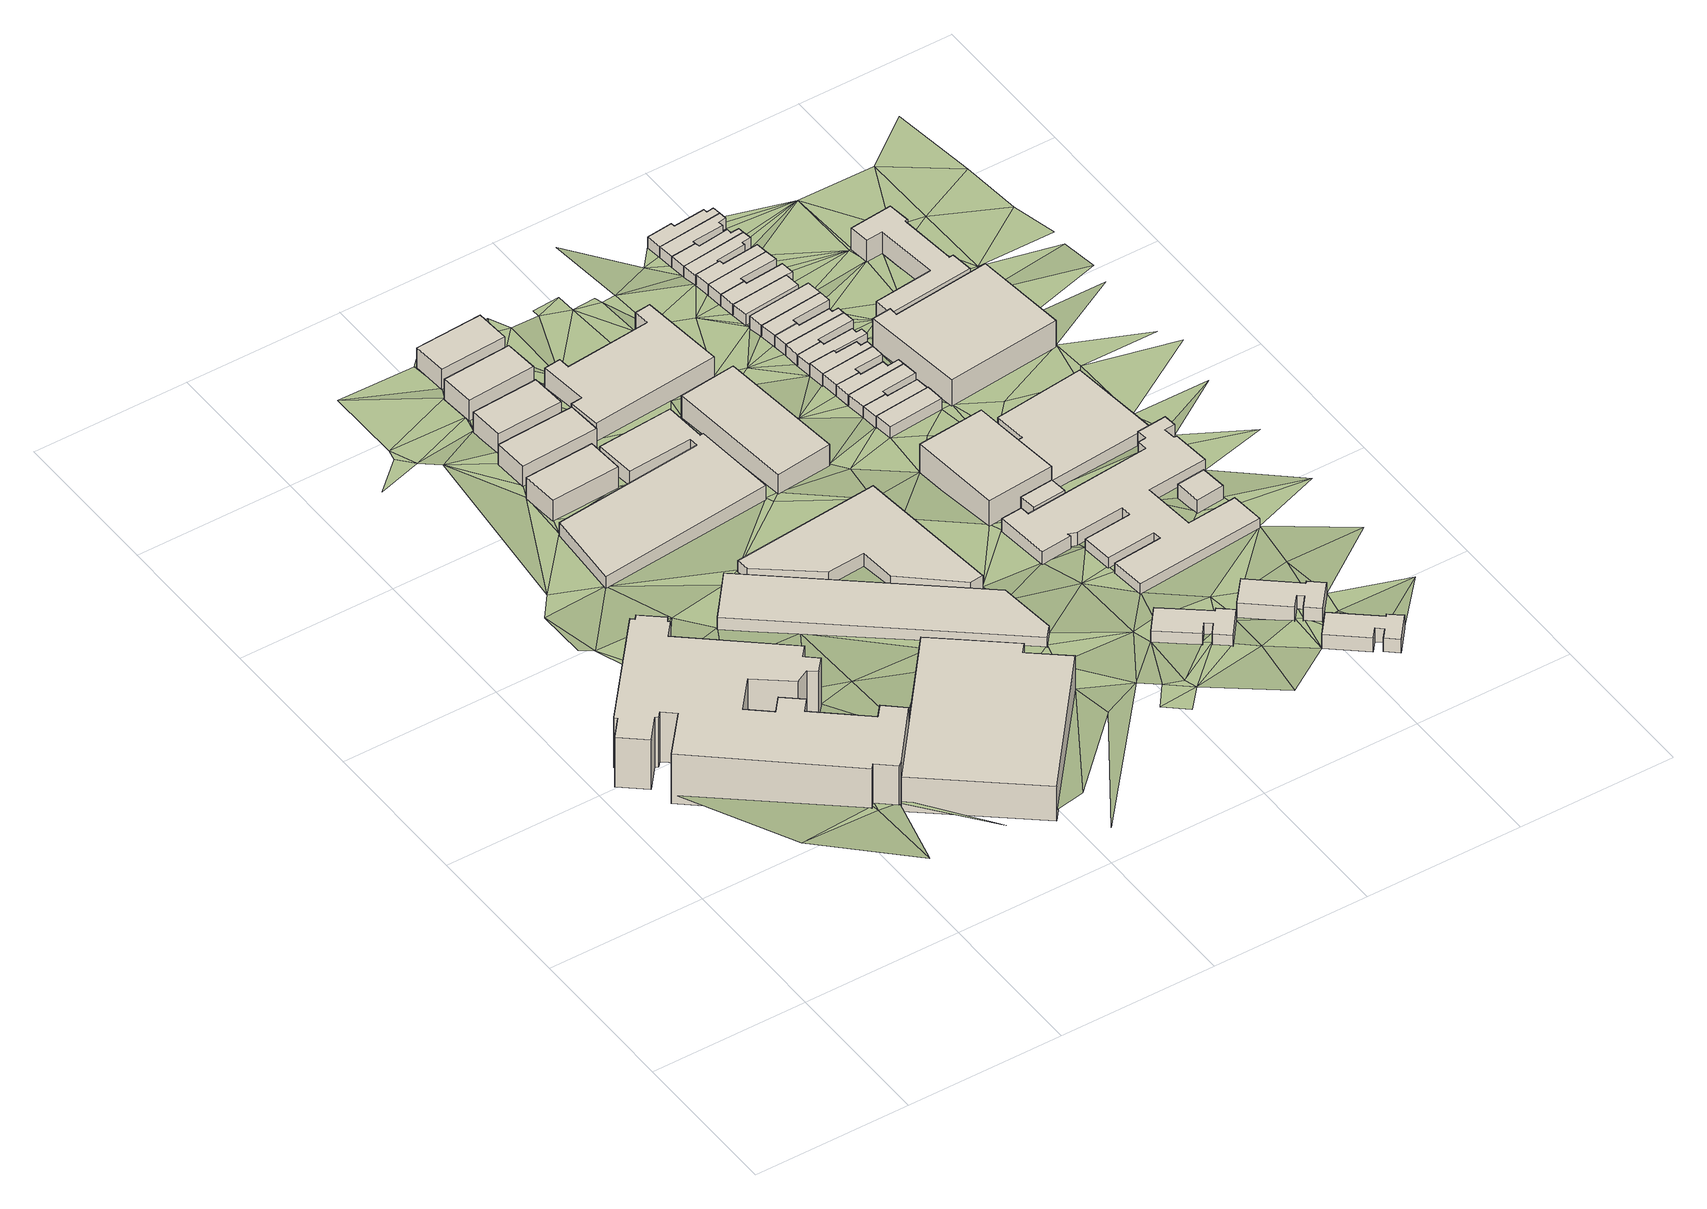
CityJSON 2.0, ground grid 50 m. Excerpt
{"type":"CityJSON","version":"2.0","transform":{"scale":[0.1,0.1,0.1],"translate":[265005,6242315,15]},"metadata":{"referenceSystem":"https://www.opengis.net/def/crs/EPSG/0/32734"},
"CityObjects":{
"building1":{"type":"Building","attributes":{"address":"Rex Trueform Office Park 263 Victoria Road Salt River 7925 Cape Town","building":"commercial","building:levels":"5","footprint":{"type":"Polygon"},"plus_code":"CJXHXFXM+X2R","ground_height":25.55,"building_height":15.3,"roof_height":40.85},"geometry":[{"type":"Solid","lod":"1","boundaries":[[[[0,1,2,3,4]],[[1,5,6,2]],[[5,7,8,6]],[[7,9,10,8]],[[9,11,12,10]],[[11,13,14,12]],[[13,15,16,14]],[[15,17,18,16]],[[17,19,20,18]],[[19,21,22,20]],[[21,23,24,22]],[[23,25,26,24]],[[25,27,28,26]],[[27,29,30,28]],[[29,31,32,30]],[[31,33,34,32]],[[33,35,36,34]],[[35,37,38,36]],[[37,39,40,38]],[[39,41,42,40]],[[41,43,44,42]],[[43,45,46,44]],[[45,47,48,46]],[[47,49,50,48]],[[49,51,52,50]],[[51,53,54,52]],[[53,55,56,54]],[[55,57,58,56]],[[57,59,60,58]],[[59,61,62,60]],[[61,63,64,62]],[[63,65,66,64]],[[65,67,68,66]],[[67,69,70,71,68]],[[69,0,4,3,71,70]],[[3,2,6,8,10,12,14,16,18,20,22,24,26,28,30,32,34,36,38,40,42,44,46,48,50,52,54,56,58,60,62,64,66,68,71]],[[69,67,65,63,61,59,57,55,53,51,49,47,45,43,41,39,37,35,33,31,29,27,25,23,21,19,17,15,13,11,9,7,5,1,0]]]]}]},
"building2":{"type":"Building","attributes":{"address":"Salt River Cape Town","building":"parking","building:levels":"3","footprint":{"type":"Polygon"},"plus_code":"CQXVXVX4+XCR","ground_height":25.75,"building_height":9.7,"roof_height":35.45},"geometry":[{"type":"Solid","lod":"1","boundaries":[[[[72,73,70,4]],[[73,74,75,70]],[[74,76,77,75]],[[76,78,79,77]],[[78,80,81,79]],[[80,82,83,81]],[[82,72,4,83]],[[4,70,75,77,79,81,83]],[[82,80,78,76,74,73,72]]]]}]},
"building3":{"type":"Building","attributes":{"building":"retail","building:levels":"2","footprint":{"type":"Polygon"},"plus_code":"CPX6X3XG+X7W","ground_height":20.54,"building_height":6.9,"roof_height":27.44},"geometry":[{"type":"Solid","lod":"1","boundaries":[[[[84,85,86,87]],[[85,88,89,86]],[[88,90,91,89]],[[90,84,87,91]],[[87,86,89,91]],[[90,88,85,84]]]]}]},
"building4":{"type":"Building","attributes":{"address":"33 Yew Street Salt River Cape Town","building":"industrial","building:levels":"2","footprint":{"type":"Polygon"},"plus_code":"CPX8XPXJ+X4W","ground_height":20.02,"building_height":6.9,"roof_height":26.92},"geometry":[{"type":"Solid","lod":"1","boundaries":[[[[92,93,94,95]],[[93,96,97,94]],[[96,98,99,97]],[[98,92,95,99]],[[95,94,97,99]],[[98,96,93,92]]]]}]},
"building5":{"type":"Building","attributes":{"address":"45 Yew Street Salt River Cape Town","building":"retail","building:levels":"1","footprint":{"type":"Polygon"},"plus_code":"CPXWX4XQ+XRW","ground_height":20.63,"building_height":4.1,"roof_height":24.73},"geometry":[{"type":"Solid","lod":"1","boundaries":[[[[100,101,102,103]],[[101,104,105,102]],[[104,106,107,105]],[[106,108,109,107]],[[108,110,111,109]],[[110,112,113,111]],[[112,114,115,113]],[[114,116,117,115]],[[116,118,119,117]],[[118,100,103,119]],[[103,102,105,107,109,111,113,115,117,119]],[[118,116,114,112,110,108,106,104,101,100]]]]}]},
"building6":{"type":"Building","attributes":{"building":"industrial","building:levels":"1","footprint":{"type":"Polygon"},"plus_code":"CRX2XFX9+X6R","ground_height":21.8,"building_height":4.1,"roof_height":25.9},"geometry":[{"type":"Solid","lod":"1","boundaries":[[[[120,121,122,123]],[[121,124,125,122]],[[124,126,127,125]],[[126,128,129,127]],[[128,120,123,129]],[[123,122,125,127,129]],[[128,126,124,121,120]]]]}]},
"building7":{"type":"Building","attributes":{"address":"25 Yew Street Salt River Cape Town","building":"industrial","building:levels":"2","footprint":{"type":"Polygon"},"plus_code":"CPX8XVXG+XJR","ground_height":19.57,"building_height":6.9,"roof_height":26.47},"geometry":[{"type":"Solid","lod":"1","boundaries":[[[[130,131,132,133]],[[131,134,135,132]],[[134,136,137,135]],[[136,130,133,137]],[[133,132,135,137]],[[136,134,131,130]]]]}]},
"building8":{"type":"Building","attributes":{"address":"21 Yew Street Salt River Cape Town","building":"industrial","building:levels":"2","footprint":{"type":"Polygon"},"plus_code":"CPXCX5X8+XGW","ground_height":19.57,"building_height":6.9,"roof_height":26.47},"geometry":[{"type":"Solid","lod":"1","boundaries":[[[[138,139,140,141]],[[139,142,143,140]],[[142,144,145,143]],[[144,138,141,145]],[[141,140,143,145]],[[144,142,139,138]]]]}]},
"building9":{"type":"Building","attributes":{"address":"9 Yew Street Salt River Cape Town","building":"industrial","building:levels":"2","footprint":{"type":"Polygon"},"plus_code":"CPXCXXX4+X7R","ground_height":19.2,"building_height":6.9,"roof_height":26.1},"geometry":[{"type":"Solid","lod":"1","boundaries":[[[[146,147,148,149]],[[147,150,151,148]],[[150,152,153,151]],[[152,146,149,153]],[[149,148,151,153]],[[152,150,147,146]]]]}]},
"building10":{"type":"Building","attributes":{"address":"Salt Orchard","building":"retail","building:levels":"1","footprint":{"type":"Polygon"},"plus_code":"CVX5X4X6+XVX","ground_height":20.79,"building_height":4.1,"roof_height":24.89},"geometry":[{"type":"Solid","lod":"1","boundaries":[[[[154,155,156,157]],[[155,158,159,156]],[[158,160,161,159]],[[160,162,163,161]],[[162,164,165,163]],[[164,166,167,165]],[[166,168,169,167]],[[168,154,157,169]],[[157,156,159,161,163,165,167,169]],[[168,166,164,162,160,158,155,154]]]]}]},
"building11":{"type":"Building","attributes":{"address":"6 Shannon Street Salt River Cape Town","building":"office","building:levels":"2","footprint":{"type":"Polygon"},"plus_code":"CRX4XGX7+XPX","ground_height":18.57,"building_height":6.9,"roof_height":25.47},"geometry":[{"type":"Solid","lod":"1","boundaries":[[[[170,171,172,173]],[[171,174,175,172]],[[174,176,177,175]],[[176,178,179,177]],[[178,180,181,179]],[[180,182,183,181]],[[182,184,185,183]],[[184,186,187,185]],[[186,188,189,187]],[[188,170,173,189]],[[173,172,175,177,179,181,183,185,187,189]],[[188,186,184,182,180,178,176,174,171,170]]]]}]},
"building12":{"type":"Building","attributes":{"address":"8 Briar Road Salt River Cape Town","building":"industrial","building:levels":"2","footprint":{"type":"Polygon"},"plus_code":"CRXVXCXJ+X5X","ground_height":19.57,"building_height":6.9,"roof_height":26.47},"geometry":[{"type":"Solid","lod":"1","boundaries":[[[[190,191,192,193]],[[191,194,195,192]],[[194,196,197,195]],[[196,190,193,197]],[[193,192,195,197]],[[196,194,191,190]]]]}]},
"building13":{"type":"Building","attributes":{"address":"Durham Avenue Salt River Cape Town","building":"yes","building:levels":"1","footprint":{"type":"Polygon"},"plus_code":"C3XJXPXR+XQX","ground_height":22.37,"building_height":4.1,"roof_height":26.47},"geometry":[{"type":"Solid","lod":"1","boundaries":[[[[198,199,200,201]],[[199,202,203,200]],[[202,204,205,203]],[[204,206,207,205]],[[206,208,209,207]],[[208,210,211,209]],[[210,212,213,211]],[[212,214,215,213]],[[214,216,217,215]],[[216,198,201,217]],[[201,200,203,205,207,209,211,213,215,217]],[[216,214,212,210,208,206,204,202,199,198]]]]}]},
"building14":{"type":"Building","attributes":{"address":"49 Shannon Street Salt River Cape Town","building":"industrial","building:levels":"3","footprint":{"type":"Polygon"},"plus_code":"C3X2X6XH+X4X","ground_height":19.24,"building_height":9.7,"roof_height":28.94},"geometry":[{"type":"Solid","lod":"1","boundaries":[[[[218,219,220,221,222,223]],[[219,224,225,221,220]],[[224,226,227,225]],[[226,228,229,227]],[[228,218,223,222,229]],[[222,221,225,227,229]],[[228,226,224,219,218]]]]}]},
"building15":{"type":"Building","attributes":{"address":"Salt River Cape Town","building":"yes","building:levels":"1","footprint":{"type":"Polygon"},"plus_code":"C3X8XVXG+XVV","ground_height":20.28,"building_height":4.1,"roof_height":24.38},"geometry":[{"type":"Solid","lod":"1","boundaries":[[[[230,231,232,233]],[[231,234,235,232]],[[234,236,237,235]],[[236,230,233,237]],[[233,232,235,237]],[[236,234,231,230]]]]}]},
"building16":{"type":"Building","attributes":{"address":"45 Shannon Street Salt River Cape Town","building":"house","building:levels":"1","footprint":{"type":"Polygon"},"plus_code":"C2XVX5XG+X2W","ground_height":18.61,"building_height":4.1,"roof_height":22.71},"geometry":[{"type":"Solid","lod":"1","boundaries":[[[[238,239,240,241,242,243]],[[239,244,245,241,240]],[[244,246,247,245]],[[246,238,243,242,247]],[[242,241,245,247]],[[246,244,239,238]]]]}]},
"building17":{"type":"Building","attributes":{"address":"43 Shannon Street Salt River Cape Town","building":"house","building:levels":"1","footprint":{"type":"Polygon"},"plus_code":"C2XRXJXG+X6R","ground_height":18.16,"building_height":4.1,"roof_height":22.26},"geometry":[{"type":"Solid","lod":"1","boundaries":[[[[248,249,250,251]],[[249,252,240,250]],[[252,253,243,240]],[[253,254,255,243]],[[254,256,257,255]],[[256,248,251,257]],[[251,250,240,243,255,257]],[[256,254,253,252,249,248]]]]}]},
"building18":{"type":"Building","attributes":{"address":"Durham Avenue Salt River Cape Town","building":"yes","building:levels":"1","footprint":{"type":"Polygon"},"plus_code":"C4XQXRX2+XGW","ground_height":23.51,"building_height":4.1,"roof_height":27.61},"geometry":[{"type":"Solid","lod":"1","boundaries":[[[[258,259,260,261]],[[259,262,263,260]],[[262,264,265,263]],[[264,266,267,265]],[[266,268,269,267]],[[268,270,271,269]],[[270,272,273,271]],[[272,274,275,273]],[[274,276,277,275]],[[276,258,261,277]],[[261,260,263,265,267,269,271,273,275,277]],[[276,274,272,270,268,266,264,262,259,258]]]]}]},
"building19":{"type":"Building","attributes":{"address":"41 Shannon Street Salt River Cape Town","building":"house","building:levels":"1","footprint":{"type":"Polygon"},"plus_code":"C2XRXHXR+X2R","ground_height":18.16,"building_height":4.1,"roof_height":22.26},"geometry":[{"type":"Solid","lod":"1","boundaries":[[[[249,248,251,250]],[[248,278,279,251]],[[278,280,281,279]],[[280,282,283,281]],[[282,284,285,283]],[[284,249,250,285]],[[250,251,279,281,283,285]],[[284,282,280,278,248,249]]]]}]},
"building20":{"type":"Building","attributes":{"address":"39 Shannon Street Salt River Cape Town","building":"house","building:levels":"1","footprint":{"type":"Polygon"},"plus_code":"C2XRX4XF+X4W","ground_height":18.16,"building_height":4.1,"roof_height":22.26},"geometry":[{"type":"Solid","lod":"1","boundaries":[[[[284,282,283,285]],[[282,286,287,283]],[[286,288,289,287]],[[288,290,291,289]],[[290,292,293,291]],[[292,294,295,293]],[[294,296,297,295]],[[296,284,285,297]],[[285,283,287,289,291,293,295,297]],[[296,294,292,290,288,286,282,284]]]]}]},
"building21":{"type":"Building","attributes":{"address":"37 Shannon Street Salt River Cape Town","building":"house","building:levels":"1","footprint":{"type":"Polygon"},"plus_code":"C2XPXCX7+XHV","ground_height":18.16,"building_height":4.1,"roof_height":22.26},"geometry":[{"type":"Solid","lod":"1","boundaries":[[[[296,294,295,297]],[[294,298,299,295]],[[298,300,301,299]],[[300,302,303,301]],[[302,304,305,303]],[[304,296,297,305]],[[297,295,299,301,303,305]],[[304,302,300,298,294,296]]]]}]},
"building22":{"type":"Building","attributes":{"address":"Salt River Cape Town","building":"yes","building:levels":"1","footprint":{"type":"Polygon"},"plus_code":"C4X8XQXX+XJV","ground_height":20.32,"building_height":4.1,"roof_height":24.42},"geometry":[{"type":"Solid","lod":"1","boundaries":[[[[306,307,308,309]],[[307,310,311,308]],[[310,312,313,311]],[[312,314,315,313]],[[314,316,317,315]],[[316,318,319,317]],[[318,320,321,319]],[[320,322,323,321]],[[322,324,325,323]],[[324,326,327,325]],[[326,328,329,327]],[[328,330,331,329]],[[330,332,333,331]],[[332,334,335,333]],[[334,336,337,335]],[[336,338,339,337]],[[338,340,341,339]],[[340,342,343,341]],[[342,344,345,343]],[[344,346,347,345]],[[346,348,349,347]],[[348,350,351,349]],[[350,352,353,351]],[[352,354,355,353]],[[354,356,357,355]],[[356,358,359,357]],[[358,360,361,359]],[[360,362,363,361]],[[362,306,309,363]],[[309,308,311,313,315,317,319,321,323,325,327,329,331,333,335,337,339,341,343,345,347,349,351,353,355,357,359,361,363]],[[362,360,358,356,354,352,350,348,346,344,342,340,338,336,334,332,330,328,326,324,322,320,318,316,314,312,310,307,306]]]]}]},
"building23":{"type":"Building","attributes":{"address":"35 Shannon Street Salt River Cape Town","building":"house","building:levels":"1","footprint":{"type":"Polygon"},"plus_code":"C2XPX2XP+X5V","ground_height":18.16,"building_height":4.1,"roof_height":22.26},"geometry":[{"type":"Solid","lod":"1","boundaries":[[[[364,365,303,305]],[[365,366,367,303]],[[366,368,369,367]],[[368,370,371,369]],[[370,372,373,371]],[[372,374,375,376,373]],[[374,377,378,379,376,375]],[[377,364,305,379,378]],[[305,303,367,369,371,373,376,379]],[[377,374,372,370,368,366,365,364]]]]}]},
"building24":{"type":"Building","attributes":{"address":"Durham Avenue Salt River Cape Town","building":"yes","building:levels":"1","footprint":{"type":"Polygon"},"plus_code":"C5X8XCXM+X9V","ground_height":24.37,"building_height":4.1,"roof_height":28.47},"geometry":[{"type":"Solid","lod":"1","boundaries":[[[[380,381,382,383]],[[381,384,385,382]],[[384,386,387,385]],[[386,388,389,387]],[[388,390,391,389]],[[390,392,393,391]],[[392,394,395,393]],[[394,396,397,395]],[[396,398,399,397]],[[398,380,383,399]],[[383,382,385,387,389,391,393,395,397,399]],[[398,396,394,392,390,388,386,384,381,380]]]]}]},
"building25":{"type":"Building","attributes":{"address":"33 Shannon Street Salt River Cape Town","building":"house","building:levels":"1","footprint":{"type":"Polygon"},"plus_code":"C2XPXMXW+X8X","ground_height":17.66,"building_height":4.1,"roof_height":21.76},"geometry":[{"type":"Solid","lod":"1","boundaries":[[[[377,374,375,378]],[[374,400,401,375]],[[400,402,403,401]],[[402,404,405,403]],[[404,406,407,405]],[[406,408,409,407]],[[408,410,411,409]],[[410,412,413,411]],[[412,377,378,413]],[[378,375,401,403,405,407,409,411,413]],[[412,410,408,406,404,402,400,374,377]]]]}]},
"building26":{"type":"Building","attributes":{"address":"31 Shannon Street Salt River Cape Town","building":"house","building:levels":"1","footprint":{"type":"Polygon"},"plus_code":"C2XPX9XW+XXX","ground_height":17.66,"building_height":4.1,"roof_height":21.76},"geometry":[{"type":"Solid","lod":"1","boundaries":[[[[410,414,415,411]],[[414,416,417,415]],[[416,418,419,417]],[[418,420,421,419]],[[420,412,413,421]],[[412,410,411,413]],[[411,415,417,419,421,413]],[[412,420,418,416,414,410]]]]}]},
"building27":{"type":"Building","attributes":{"address":"29 Shannon Street Salt River Cape Town","building":"house","building:levels":"1","footprint":{"type":"Polygon"},"plus_code":"C2XMXXXQ+XHX","ground_height":17.66,"building_height":4.1,"roof_height":21.76},"geometry":[{"type":"Solid","lod":"1","boundaries":[[[[420,418,419,421]],[[418,422,423,419]],[[422,424,425,423]],[[424,426,427,425]],[[426,428,429,427]],[[428,430,431,429]],[[430,432,433,431]],[[432,420,421,433]],[[421,419,423,425,427,429,431,433]],[[432,430,428,426,424,422,418,420]]]]}]},
"building28":{"type":"Building","attributes":{"address":"27 Shannon Street Salt River Cape Town","building":"house","building:levels":"1","footprint":{"type":"Polygon"},"plus_code":"C2XMXCXG+X5X","ground_height":17.66,"building_height":4.1,"roof_height":21.76},"geometry":[{"type":"Solid","lod":"1","boundaries":[[[[432,430,431,433]],[[430,434,435,431]],[[434,436,437,435]],[[436,438,439,437]],[[438,440,441,439]],[[440,432,433,441]],[[433,431,435,437,439,441]],[[440,438,436,434,430,432]]]]}]},
"building29":{"type":"Building","attributes":{"address":"25 Shannon Street Salt River Cape Town","building":"house","building:levels":"1","footprint":{"type":"Polygon"},"plus_code":"C2XJXXXQ+XJW","ground_height":17.66,"building_height":4.1,"roof_height":21.76},"geometry":[{"type":"Solid","lod":"1","boundaries":[[[[442,443,439,441]],[[443,444,445,439]],[[444,446,447,445]],[[446,442,441,447]],[[441,439,445,447]],[[446,444,443,442]]]]}]},
"building30":{"type":"Building","attributes":{"address":"23 Shannon Street Salt River Cape Town","building":"house","building:levels":"1","footprint":{"type":"Polygon"},"plus_code":"C2XHX4XX+XJV","ground_height":17.1,"building_height":4.1,"roof_height":21.2},"geometry":[{"type":"Solid","lod":"1","boundaries":[[[[448,449,450,451]],[[449,452,453,450]],[[452,454,455,453]],[[454,448,451,455]],[[451,450,453,455]],[[454,452,449,448]]]]}]},
"building31":{"type":"Building","attributes":{"address":"21 Shannon Street Salt River Cape Town","building":"house","building:levels":"1","footprint":{"type":"Polygon"},"plus_code":"C2XHXMXF+XVW","ground_height":17.1,"building_height":4.1,"roof_height":21.2},"geometry":[{"type":"Solid","lod":"1","boundaries":[[[[449,448,451,450]],[[448,456,457,451]],[[456,458,459,457]],[[458,460,461,459]],[[460,462,463,461]],[[462,464,465,463]],[[464,449,450,465]],[[450,451,457,459,461,463,465]],[[464,462,460,458,456,448,449]]]]}]},
"building32":{"type":"Building","attributes":{"address":"19 Shannon Street Salt River Cape Town","building":"house","building:levels":"1","footprint":{"type":"Polygon"},"plus_code":"C2XGXXXH+XPW","ground_height":17.1,"building_height":4.1,"roof_height":21.2},"geometry":[{"type":"Solid","lod":"1","boundaries":[[[[464,462,463,465]],[[462,466,467,463]],[[466,468,469,467]],[[468,470,471,469]],[[470,472,473,471]],[[472,464,465,473]],[[465,463,467,469,471,473]],[[472,470,468,466,462,464]]]]}]},
"building33":{"type":"Building","attributes":{"address":"17 Shannon Street Salt River Cape Town","building":"house","building:levels":"1","footprint":{"type":"Polygon"},"plus_code":"C2XGXFXJ+XMV","ground_height":17.1,"building_height":4.1,"roof_height":21.2},"geometry":[{"type":"Solid","lod":"1","boundaries":[[[[472,470,471,473]],[[470,474,475,471]],[[474,476,477,475]],[[476,478,479,480,477]],[[478,481,482,483,480,479]],[[481,472,473,483,482]],[[473,471,475,477,480,483]],[[481,478,476,474,470,472]]]]}]},
"building34":{"type":"Building","attributes":{"address":"15 Shannon Street Salt River Cape Town","building":"house","building:levels":"1","footprint":{"type":"Polygon"},"plus_code":"C2XCXQX6+X3R","ground_height":16.55,"building_height":4.1,"roof_height":20.65},"geometry":[{"type":"Solid","lod":"1","boundaries":[[[[484,485,479,482]],[[485,486,487,479]],[[486,488,489,487]],[[488,490,491,489]],[[490,492,493,491]],[[492,494,495,493]],[[494,496,497,495]],[[496,484,482,497]],[[482,479,487,489,491,493,495,497]],[[496,494,492,490,488,486,485,484]]]]}]},
"building35":{"type":"Building","attributes":{"address":"13 Shannon Street Salt River Cape Town","building":"house","building:levels":"1","footprint":{"type":"Polygon"},"plus_code":"C2XFXQX8+X7R","ground_height":16.55,"building_height":4.1,"roof_height":20.65},"geometry":[{"type":"Solid","lod":"1","boundaries":[[[[496,494,495,497]],[[494,498,499,495]],[[498,500,501,499]],[[500,502,503,501]],[[502,504,505,503]],[[504,506,507,505]],[[506,508,509,507]],[[508,496,497,509]],[[497,495,499,501,503,505,507,509]],[[508,506,504,502,500,498,494,496]]]]}]},
"building36":{"type":"Building","attributes":{"address":"11 Shannon Street Salt River Cape Town","building":"house","building:levels":"1","footprint":{"type":"Polygon"},"plus_code":"C2X9XWXR+XPV","ground_height":16.55,"building_height":4.1,"roof_height":20.65},"geometry":[{"type":"Solid","lod":"1","boundaries":[[[[508,506,507,509]],[[506,510,511,507]],[[510,512,513,511]],[[512,514,515,513]],[[514,516,517,515]],[[516,518,519,517]],[[518,520,521,519]],[[520,508,509,521]],[[509,507,511,513,515,517,519,521]],[[520,518,516,514,512,510,506,508]]]]}]},
"building37":{"type":"Building","attributes":{"address":"9 Shannon Street Salt River Cape Town","building":"house","building:levels":"1","footprint":{"type":"Polygon"},"plus_code":"C2XCXPX6+X2W","ground_height":16.55,"building_height":4.1,"roof_height":20.65},"geometry":[{"type":"Solid","lod":"1","boundaries":[[[[520,518,519,521]],[[518,522,523,519]],[[522,524,525,523]],[[524,526,527,525]],[[526,528,529,527]],[[528,530,531,529]],[[530,532,533,531]],[[532,520,521,533]],[[521,519,523,525,527,529,531,533]],[[532,530,528,526,524,522,518,520]]]]}]},
"building38":{"type":"Building","attributes":{"address":"26 Briar Road Salt River Cape Town","building":"industrial","building:levels":"1","footprint":{"type":"Polygon"},"plus_code":"C4XCXCX8+X2X","ground_height":19.27,"building_height":4.1,"roof_height":23.37},"geometry":[{"type":"Solid","lod":"1","boundaries":[[[[534,535,223,220]],[[535,536,537,223]],[[536,538,539,537]],[[538,540,541,539]],[[540,542,543,541]],[[542,534,220,543]],[[220,223,537,539,541,543]],[[542,540,538,536,535,534]]]]}]},
"building39":{"type":"Building","attributes":{"address":"Salt River Cape Town","building":"yes","building:levels":"1","footprint":{"type":"Polygon"},"plus_code":"C5X5XCXM+X5X","ground_height":21.63,"building_height":4.1,"roof_height":25.73},"geometry":[{"type":"Solid","lod":"1","boundaries":[[[[544,545,546,547]],[[545,548,549,546]],[[548,550,551,549]],[[550,544,547,551]],[[547,546,549,551]],[[550,548,545,544]]]]}]},
"building40":{"type":"Building","attributes":{"address":"20 Durham Avenue Salt River Cape Town","building":"industrial","building:levels":"3","footprint":{"type":"Polygon"},"plus_code":"C4X8XHX3+XPV","ground_height":17.91,"building_height":9.7,"roof_height":27.61},"geometry":[{"type":"Solid","lod":"1","boundaries":[[[[552,553,554,555]],[[553,556,557,554]],[[556,558,559,557]],[[558,560,561,559]],[[560,562,563,561]],[[562,552,555,563]],[[555,554,557,559,561,563]],[[562,560,558,556,553,552]]]]}]},
"building41":{"type":"Building","attributes":{"address":"16 Durham Avenue Salt River Cape Town","building":"school","building:levels":"2","footprint":{"type":"Polygon"},"plus_code":"C4XPX7X2+XGR","ground_height":17.54,"building_height":6.9,"roof_height":24.44},"geometry":[{"type":"Solid","lod":"1","boundaries":[[[[564,565,566,567]],[[565,568,569,566]],[[568,570,571,569]],[[570,572,573,571]],[[572,574,575,573]],[[574,576,577,575]],[[576,578,579,577]],[[578,580,581,579]],[[580,582,583,581]],[[582,584,585,583]],[[584,586,587,585]],[[586,564,567,587]],[[567,566,569,571,573,575,577,579,581,583,585,587]],[[586,584,582,580,578,576,574,572,570,568,565,564]]]]}]},
"terrain1":{"type":"TINRelief","geometry":[{"type":"CompositeSurface","lod":"1","boundaries":[[[588,589,590]],[[590,591,592]],[[588,590,592]],[[591,593,592]],[[592,594,588]],[[595,596,597]],[[593,594,592]],[[595,597,598]],[[599,600,601]],[[43,39,599]],[[43,41,39]],[[602,598,597]],[[603,593,604]],[[605,602,597]],[[605,606,607]],[[608,609,610]],[[599,611,600]],[[612,613,609]],[[599,39,614]],[[609,613,610]],[[602,605,615]],[[610,614,39]],[[616,600,611]],[[605,607,617]],[[617,615,605]],[[612,618,613]],[[602,615,619]],[[599,614,611]],[[613,620,610]],[[617,621,615]],[[620,614,610]],[[622,623,618]],[[617,624,621]],[[615,621,623]],[[616,611,625]],[[626,627,628]],[[629,618,623]],[[618,630,613]],[[625,631,616]],[[631,632,616]],[[621,629,623]],[[633,626,628]],[[620,613,630]],[[611,614,120]],[[120,614,620]],[[618,629,630]],[[624,82,621]],[[625,634,631]],[[634,625,635]],[[629,621,82]],[[636,633,628]],[[631,637,632]],[[628,632,638]],[[120,639,611]],[[637,640,632]],[[633,641,642]],[[643,632,640]],[[643,638,632]],[[635,644,634]],[[645,630,629]],[[636,628,638]],[[646,647,648]],[[649,635,625]],[[633,636,641]],[[631,85,637]],[[82,645,629]],[[650,120,651]],[[120,650,639]],[[652,620,630]],[[642,641,653]],[[611,639,654]],[[642,653,655]],[[636,638,656]],[[649,644,635]],[[98,643,640]],[[651,657,650]],[[641,636,656]],[[85,96,637]],[[658,645,82]],[[656,638,134]],[[659,646,648]],[[649,625,660]],[[652,630,645]],[[120,661,651]],[[662,655,653]],[[663,664,659]],[[644,665,85]],[[666,644,649]],[[665,644,666]],[[651,667,657]],[[643,98,668]],[[669,655,662]],[[665,96,85]],[[144,653,641]],[[658,670,646]],[[134,142,656]],[[645,658,652]],[[671,98,96]],[[649,672,666]],[[661,667,651]],[[668,98,673]],[[671,673,98]],[[150,669,662]],[[639,674,654]],[[675,657,667]],[[658,646,676]],[[677,668,673]],[[677,134,668]],[[147,653,144]],[[665,110,96]],[[658,676,652]],[[659,664,646]],[[671,96,110]],[[677,678,134]],[[142,134,678]],[[672,649,660]],[[646,664,676]],[[168,674,639]],[[678,679,142]],[[144,142,679]],[[150,680,669]],[[681,679,678]],[[681,144,679]],[[144,681,147]],[[682,654,674]],[[661,683,667]],[[147,684,150]],[[110,685,671]],[[682,686,654]],[[687,654,686]],[[147,681,688]],[[688,684,147]],[[676,689,652]],[[150,684,680]],[[690,691,692]],[[693,687,110]],[[676,664,689]],[[690,692,694]],[[695,683,661]],[[168,682,674]],[[682,696,686]],[[689,697,652]],[[680,684,688]],[[687,696,110]],[[686,696,687]],[[698,681,699]],[[700,664,694]],[[692,701,694]],[[702,688,681]],[[110,696,685]],[[703,671,685]],[[697,704,661]],[[701,700,694]],[[664,700,689]],[[661,705,695]],[[706,168,695]],[[168,707,682]],[[702,681,708]],[[682,707,709]],[[704,697,689]],[[698,708,681]],[[692,710,701]],[[699,711,698]],[[706,695,712]],[[685,696,191]],[[713,700,701]],[[661,704,705]],[[714,689,700]],[[715,695,705]],[[716,717,702]],[[713,701,710]],[[712,695,715]],[[706,226,168]],[[692,718,710]],[[702,708,716]],[[703,685,191]],[[719,720,692]],[[168,226,707]],[[698,721,708]],[[722,704,689]],[[714,722,689]],[[720,718,692]],[[721,698,711]],[[226,706,712]],[[709,723,191]],[[709,707,239]],[[713,710,724]],[[204,713,724]],[[721,725,708]],[[705,704,726]],[[727,708,725]],[[728,704,722]],[[709,249,723]],[[712,715,729]],[[703,191,730]],[[704,728,731]],[[725,721,180]],[[244,707,226]],[[216,214,714]],[[726,704,731]],[[726,732,705]],[[733,722,714]],[[239,249,709]],[[239,707,244]],[[712,729,231]],[[214,733,714]],[[734,725,180]],[[191,723,377]],[[720,212,718]],[[720,719,381]],[[703,735,180]],[[732,736,737]],[[738,234,729]],[[736,732,726]],[[191,377,730]],[[234,231,729]],[[284,723,249]],[[212,259,214]],[[723,284,296]],[[730,739,703]],[[231,740,712]],[[733,214,259]],[[304,723,296]],[[731,728,741]],[[742,244,226]],[[304,377,723]],[[234,738,236]],[[720,743,212]],[[735,703,739]],[[734,180,744]],[[726,745,736]],[[743,720,381]],[[212,743,259]],[[746,730,377]],[[259,258,733]],[[734,747,748]],[[749,730,746]],[[744,180,735]],[[749,750,730]],[[728,751,741]],[[730,750,752]],[[226,224,742]],[[739,730,752]],[[230,740,231]],[[745,726,753]],[[742,246,244]],[[743,381,754]],[[747,734,755]],[[756,735,739]],[[381,380,754]],[[757,735,756]],[[722,733,758]],[[734,744,755]],[[740,230,236]],[[757,759,735]],[[735,759,760]],[[761,743,754]],[[760,744,735]],[[762,754,380]],[[761,754,763]],[[256,254,248]],[[248,254,278]],[[236,738,764]],[[742,224,246]],[[292,290,294]],[[298,294,290]],[[258,758,733]],[[755,765,747]],[[766,762,380]],[[765,767,747]],[[258,768,769]],[[747,767,770]],[[374,372,370]],[[540,224,771]],[[280,278,254]],[[454,756,739]],[[772,766,380]],[[290,300,298]],[[773,540,771]],[[224,774,246]],[[769,775,258]],[[408,406,410]],[[236,776,740]],[[762,766,777]],[[414,410,406]],[[238,246,774]],[[224,540,774]],[[280,254,238]],[[430,428,426]],[[290,288,286]],[[434,430,426]],[[238,774,280]],[[400,374,370]],[[778,766,772]],[[286,300,290]],[[779,780,370]],[[280,774,282]],[[414,406,416]],[[769,777,775]],[[758,258,775]],[[282,774,781]],[[400,370,780]],[[781,302,300]],[[286,781,300]],[[782,783,784]],[[282,781,286]],[[302,781,780]],[[739,444,454]],[[774,540,785]],[[436,434,426]],[[780,781,400]],[[406,404,402]],[[458,462,460]],[[466,462,468]],[[400,781,402]],[[402,416,406]],[[782,784,544]],[[478,476,488]],[[478,488,486]],[[236,764,776]],[[424,422,426]],[[786,784,783]],[[787,766,778]],[[787,777,766]],[[402,781,788]],[[426,422,436]],[[504,502,506]],[[740,776,326]],[[510,506,512]],[[468,462,458]],[[416,402,789]],[[790,787,778]],[[789,418,416]],[[488,476,474]],[[422,418,789]],[[402,788,791]],[[456,448,454]],[[789,436,422]],[[444,456,454]],[[792,740,326]],[[782,544,793]],[[789,402,791]],[[502,512,506]],[[788,794,791]],[[795,775,777]],[[796,784,786]],[[540,797,785]],[[492,490,488]],[[488,474,492]],[[498,502,500]],[[798,514,512]],[[512,502,498]],[[799,774,785]],[[793,544,550]],[[798,512,516]],[[514,798,516]],[[436,789,800]],[[775,795,758]],[[512,498,516]],[[438,436,801]],[[444,438,801]],[[776,802,326]],[[456,444,803]],[[550,796,793]],[[803,458,456]],[[458,803,468]],[[470,468,803]],[[803,474,470]],[[758,804,786]],[[791,794,805]],[[800,801,436]],[[796,786,804]],[[474,806,492]],[[792,326,324]],[[494,492,806]],[[807,808,809]],[[806,498,494]],[[789,810,800]],[[498,806,516]],[[444,801,803]],[[793,796,804]],[[518,516,806]],[[807,809,811]],[[518,806,522]],[[799,785,797]],[[792,324,812]],[[812,797,792]],[[474,803,806]],[[809,793,813]],[[814,797,812]],[[800,815,801]],[[553,805,794]],[[810,815,800]],[[811,809,813]],[[801,816,803]],[[797,814,799]],[[806,803,816]],[[812,324,817]],[[811,817,324]],[[806,816,586]],[[553,799,818]],[[812,819,814]],[[820,821,584]],[[799,814,822]],[[820,584,582]],[[821,805,823]],[[823,805,553]],[[823,584,821]],[[799,824,818]],[[584,825,586]],[[586,826,806]],[[584,823,825]],[[818,827,553]],[[828,823,553]],[[826,586,825]],[[829,825,823]],[[553,827,828]],[[830,829,823]],[[831,826,825]],[[829,831,825]],[[826,831,832]]]}]}
},
"vertices":[
[738,592,76],[678,644,76],[678,644,258],[738,592,258],[738,592,205],[648,609,76],[648,609,258],[495,738,76],[495,738,258],[527,775,76],[527,775,258],[467,825,76],[467,825,258],[429,780,76],[429,780,258],[361,838,76],[361,838,258],[440,931,76],[440,931,258],[548,846,76],[548,846,258],[590,869,76],[590,869,258],[616,848,76],[616,848,258],[652,890,76],[652,890,258],[614,923,76],[614,923,258],[642,955,76],[642,955,258],[357,1194,76],[357,1194,258],[396,1239,76],[396,1239,258],[389,1245,76],[389,1245,258],[399,1258,76],[399,1258,258],[332,1314,76],[332,1314,258],[321,1301,76],[321,1301,258],[310,1311,76],[310,1311,258],[51,1005,76],[51,1005,258],[59,997,76],[59,997,258],[9,938,76],[9,938,258],[86,874,76],[86,874,258],[145,944,76],[145,944,258],[153,937,76],[153,937,258],[167,954,76],[167,954,258],[206,922,76],[206,922,258],[99,797,76],[99,797,258],[517,443,76],[517,443,258],[530,459,76],[530,459,258],[585,412,76],[585,412,258],[597,420,76],[597,420,205],[597,420,258],
[738,592,79],[597,420,79],[925,153,79],[925,153,205],[1260,561,79],[1260,561,205],[1150,651,79],[1150,651,205],[1174,679,79],[1174,679,205],[955,857,79],[955,857,205],
[706,1955,46],[699,2072,46],[699,2072,124],[706,1955,124],[476,2059,46],[476,2059,124],[483,1942,46],[483,1942,124],
[489,2215,46],[495,2104,46],[495,2104,119],[489,2215,119],[746,2119,46],[746,2119,119],[739,2229,46],[739,2229,119],
[465,1883,41],[447,1632,41],[447,1632,97],[465,1883,97],[1013,1694,41],[1013,1694,97],[989,1962,41],[989,1962,97],[978,1961,41],[978,1961,97],[969,2094,41],[969,2094,97],[726,2075,41],[726,2075,97],[738,1946,41],[738,1946,97],[945,1961,41],[945,1961,97],[948,1932,41],[948,1932,97],
[714,1456,64],[600,1317,64],[600,1317,109],[714,1456,109],[1296,750,64],[1296,750,109],[1327,787,64],[1327,787,109],[1309,972,64],[1309,972,109],
[515,2253,41],[729,2266,41],[729,2266,115],[515,2253,115],[722,2378,41],[722,2378,115],[508,2365,41],[508,2365,115],
[517,2518,41],[525,2409,41],[525,2409,115],[517,2518,115],[746,2424,41],[746,2424,115],[738,2533,41],[738,2533,115],
[535,2557,38],[751,2571,38],[751,2571,111],[535,2557,111],[744,2681,38],[744,2681,111],[528,2668,38],[528,2668,111],
[780,1484,50],[784,1444,50],[784,1444,99],[780,1484,99],[959,1308,50],[959,1308,99],[1079,1318,50],[1079,1318,99],[1087,1202,50],[1087,1202,99],[1255,1059,50],[1255,1059,99],[1297,1063,50],[1297,1063,99],[1252,1529,50],[1252,1529,99],
[774,2412,27],[790,2257,27],[790,2257,105],[774,2412,105],[754,2253,27],[754,2253,105],[765,2150,27],[765,2150,105],[1180,2192,27],[1180,2192,105],[1152,2465,27],[1152,2465,105],[1102,2459,27],[1102,2459,105],[1107,2409,27],[1107,2409,105],[830,2381,27],[830,2381,105],[827,2418,27],[827,2418,105],
[1237,1718,33],[1196,2125,33],[1196,2125,115],[1237,1718,115],[1013,2104,33],[1013,2104,115],[1053,1694,33],[1053,1694,115],
[1599,684,74],[1540,610,74],[1540,610,115],[1599,684,115],[1651,523,74],[1651,523,115],[1677,557,74],[1677,557,115],[1698,541,74],[1698,541,115],[1671,507,74],[1671,507,115],[1716,471,74],[1716,471,115],[1781,553,74],[1781,553,115],[1737,588,74],[1737,588,115],[1731,581,74],[1731,581,115],
[1672,1287,36],[1652,1472,36],[1652,1472,84],[1652,1472,139],[1672,1287,139],[1672,1287,84],[1641,1581,36],[1641,1581,139],[1425,1560,36],[1425,1560,139],[1454,1266,36],[1454,1266,139],
[1670,1282,53],[1562,1272,53],[1562,1272,94],[1670,1282,94],[1567,1217,53],[1567,1217,94],[1675,1227,53],[1675,1227,94],
[1610,1794,36],[1428,1776,36],[1428,1776,73],[1428,1776,77],[1610,1794,77],[1610,1794,73],[1435,1718,36],[1435,1718,77],[1615,1736,36],[1615,1736,77],
[1502,1838,32],[1423,1831,32],[1423,1831,73],[1502,1838,73],[1428,1776,32],[1610,1794,32],[1605,1840,32],[1605,1840,73],[1502,1830,32],[1502,1830,73],
[1853,639,74],[1789,563,74],[1789,563,126],[1853,639,126],[1911,461,74],[1911,461,126],[1941,497,74],[1941,497,126],[1958,483,74],[1958,483,126],[1930,449,74],[1930,449,126],[1971,415,74],[1971,415,126],[2038,495,74],[2038,495,126],[1995,531,74],[1995,531,126],[1990,525,74],[1990,525,126],
[1501,1852,32],[1501,1852,73],[1616,1863,32],[1616,1863,73],[1610,1912,32],[1610,1912,73],[1416,1892,32],[1416,1892,73],
[1608,1934,32],[1608,1934,73],[1570,1930,32],[1570,1930,73],[1568,1950,32],[1568,1950,73],[1490,1942,32],[1490,1942,73],[1491,1950,32],[1491,1950,73],[1411,1944,32],[1411,1944,73],
[1489,1967,32],[1489,1967,73],[1583,1975,32],[1583,1975,73],[1580,2017,32],[1580,2017,73],[1405,2001,32],[1405,2001,73],
[2051,839,46],[2041,946,46],[2041,946,94],[2051,839,94],[1881,932,46],[1881,932,94],[1866,1101,46],[1866,1101,94],[2060,1118,46],[2060,1118,94],[2049,1238,46],[2049,1238,94],[2040,1240,46],[2040,1240,94],[2036,1277,46],[2036,1277,94],[2070,1280,46],[2070,1280,94],[2066,1321,46],[2066,1321,94],[1971,1312,46],[1971,1312,94],[1974,1279,46],[1974,1279,94],[1948,1277,46],[1948,1277,94],[1951,1245,46],[1951,1245,94],[1541,1205,46],[1541,1205,94],[1538,1235,46],[1538,1235,94],[1470,1229,46],[1470,1229,94],[1487,1057,46],[1487,1057,94],[1586,1067,46],[1586,1067,94],[1584,1077,46],[1584,1077,94],[1608,1068,46],[1608,1068,94],[1765,1082,46],[1765,1082,94],[1768,1049,46],[1768,1049,94],[1612,1035,46],[1612,1035,94],[1621,937,46],[1621,937,94],[1779,951,46],[1779,951,94],[1782,924,46],[1782,924,94],[1625,910,46],[1625,910,94],[1635,802,46],[1635,802,94],
[1405,2001,27],[1580,2017,27],[1578,2041,27],[1578,2041,73],[1555,2039,27],[1555,2039,73],[1554,2057,27],[1554,2057,73],[1484,2051,27],[1484,2051,73],[1483,2062,27],[1483,2062,68],[1483,2062,73],[1399,2055,27],[1399,2055,68],[1399,2055,73],
[1962,391,85],[1904,321,85],[1904,321,135],[1962,391,135],[2012,231,85],[2012,231,135],[2038,262,85],[2038,262,135],[2059,245,85],[2059,245,135],[2035,216,85],[2035,216,135],[2072,185,85],[2072,185,135],[2135,260,85],[2135,260,135],[2096,292,85],[2096,292,135],[2091,285,85],[2091,285,135],
[1599,2073,27],[1599,2073,68],[1597,2096,27],[1597,2096,68],[1578,2094,27],[1578,2094,68],[1577,2112,27],[1577,2112,68],[1478,2103,27],[1478,2103,68],[1476,2116,27],[1476,2116,68],[1394,2107,27],[1394,2107,68],
[1475,2126,27],[1475,2126,68],[1598,2138,27],[1598,2138,68],[1593,2177,27],[1593,2177,68],[1391,2159,27],[1391,2159,68],
[1591,2201,27],[1591,2201,68],[1570,2199,27],[1570,2199,68],[1569,2213,27],[1569,2213,68],[1465,2203,27],[1465,2203,68],[1464,2213,27],[1464,2213,68],[1386,2205,27],[1386,2205,68],
[1462,2229,27],[1462,2229,68],[1589,2242,27],[1589,2242,68],[1586,2280,27],[1586,2280,68],[1379,2259,27],[1379,2259,68],
[1379,2259,21],[1586,2280,21],[1580,2330,21],[1580,2330,68],[1374,2309,21],[1374,2309,68],
[1552,2395,21],[1366,2378,21],[1366,2378,62],[1552,2395,62],[1372,2326,21],[1372,2326,62],[1557,2344,21],[1557,2344,62],
[1573,2396,21],[1573,2396,62],[1569,2439,21],[1569,2439,62],[1444,2428,21],[1444,2428,62],[1443,2438,21],[1443,2438,62],[1360,2429,21],[1360,2429,62],
[1442,2452,21],[1442,2452,62],[1565,2464,21],[1565,2464,62],[1559,2504,21],[1559,2504,62],[1355,2482,21],[1355,2482,62],
[1555,2541,21],[1555,2541,62],[1436,2528,21],[1436,2528,62],[1434,2543,21],[1434,2543,56],[1434,2543,62],[1350,2534,21],[1350,2534,56],[1350,2534,62],
[1350,2534,16],[1434,2543,16],[1432,2553,16],[1432,2553,56],[1530,2564,16],[1530,2564,56],[1529,2576,16],[1529,2576,56],[1559,2579,16],[1559,2579,56],[1555,2608,16],[1555,2608,56],[1344,2585,16],[1344,2585,56],
[1553,2627,16],[1553,2627,56],[1526,2625,16],[1526,2625,56],[1525,2642,16],[1525,2642,56],[1425,2629,16],[1425,2629,56],[1422,2643,16],[1422,2643,56],[1339,2635,16],[1339,2635,56],
[1421,2652,16],[1421,2652,56],[1524,2662,16],[1524,2662,56],[1522,2678,16],[1522,2678,56],[1547,2681,16],[1547,2681,56],[1545,2707,16],[1545,2707,56],[1334,2686,16],[1334,2686,56],
[1542,2734,16],[1542,2734,56],[1518,2731,16],[1518,2731,56],[1517,2743,16],[1517,2743,56],[1414,2733,16],[1414,2733,56],[1412,2746,16],[1412,2746,56],[1329,2737,16],[1329,2737,56],
[1652,1472,34],[1672,1287,34],[2016,1319,34],[2016,1319,84],[1985,1615,34],[1985,1615,84],[1695,1581,34],[1695,1581,84],[1705,1477,34],[1705,1477,84],
[1935,1065,56],[1943,982,56],[1943,982,107],[1935,1065,107],[2034,991,56],[2034,991,107],[2026,1074,56],[2026,1074,107],
[2017,1777,22],[1986,2074,22],[1986,2074,126],[2017,1777,126],[1672,2039,22],[1672,2039,126],[1671,2067,22],[1671,2067,126],[1609,2061,22],[1609,2061,126],[1649,1738,22],[1649,1738,126],
[1783,2424,15],[1790,2358,15],[1790,2358,94],[1783,2424,94],[1845,2364,15],[1845,2364,94],[1866,2162,15],[1866,2162,94],[1675,2142,15],[1675,2142,94],[1681,2080,15],[1681,2080,94],[1960,2108,15],[1960,2108,94],[1952,2180,15],[1952,2180,94],[1939,2179,15],[1939,2179,94],[1920,2365,15],[1920,2365,94],[1929,2366,15],[1929,2366,94],[1921,2438,15],[1921,2438,94],
[517,443,122],[99,797,114],[271,420,130],[521,170,135],[521,420,122],[585,412,122],[530,459,122],[361,838,106],[429,780,109],[467,825,96],[440,931,96],[271,1420,76],[237,1616,65],[234,1448,76],[548,846,96],[597,420,122],[772,170,128],[527,775,109],[495,738,109],[648,609,101],[389,1245,91],[396,1239,82],[399,1258,82],[447,1632,61],[357,1194,91],[521,1170,82],[521,1420,70],[616,848,96],[295,1689,65],[678,644,101],[642,955,96],[590,869,96],[600,1317,70],[772,670,101],[614,923,96],[652,890,88],[738,592,101],[465,1883,55],[264,2385,51],[161,2291,55],[306,2337,51],[772,920,88],[772,1170,74],[476,2059,50],[358,2288,55],[271,2420,51],[483,1942,55],[521,1920,55],[521,2420,46],[495,2104,50],[508,2365,46],[780,1484,64],[489,2215,50],[517,2518,46],[271,2670,47],[515,2253,50],[706,1955,51],[1022,920,79],[1260,561,83],[925,153,119],[1022,170,119],[772,1920,51],[784,1444,64],[772,1420,64],[1296,750,83],[535,2557,42],[1013,1694,51],[521,2670,42],[525,2409,46],[959,1308,58],[1174,679,83],[1273,420,96],[948,1932,46],[1309,972,71],[528,2668,42],[1002,3,129],[1408,485,86],[726,2075,46],[738,1946,51],[1087,1202,68],[729,2266,46],[562,2710,42],[1150,651,83],[765,2150,46],[945,1961,46],[754,2253,46],[1022,1670,51],[1079,1318,58],[1273,670,83],[790,2257,46],[774,2412,41],[772,2420,41],[798,2724,38],[827,2418,41],[1053,1694,51],[1255,1059,58],[772,2670,38],[1022,2170,41],[1022,1920,46],[989,1962,46],[829,2656,38],[1524,670,75],[1409,369,86],[1475,312,86],[1535,380,86],[978,1961,46],[1464,440,86],[1297,1063,58],[1013,2104,41],[1327,787,83],[1022,2420,36],[830,2381,41],[1540,610,75],[1524,420,86],[922,2662,31],[1180,2192,33],[1524,920,63],[1487,1057,53],[1273,1420,50],[1273,1670,43],[1013,2630,31],[1237,1718,43],[1671,507,84],[1107,2409,36],[1454,1266,53],[1651,523,84],[1599,684,75],[1470,1229,53],[1008,2692,31],[921,2686,31],[1716,471,84],[1742,211,96],[1775,420,84],[1102,2459,36],[1635,802,63],[1273,1920,38],[1698,541,84],[1096,2610,31],[1612,1035,63],[1087,2635,31],[1625,910,63],[1538,1235,53],[1273,2170,33],[1621,937,63],[1586,1067,53],[1775,670,74],[1141,2614,31],[1273,2420,27],[1608,1068,53],[1584,1077,53],[1541,1205,53],[1374,2309,27],[1672,1287,53],[1779,951,64],[1524,1670,36],[1911,461,85],[1350,2534,27],[1765,1082,53],[1394,2107,33],[1273,2670,21],[1120,2869,24],[1391,2159,33],[1386,2205,33],[1782,924,64],[1379,2259,33],[1768,1049,53],[1930,449,85],[1344,2585,21],[1372,2326,27],[1366,2378,27],[2051,839,66],[1360,2429,27],[1355,2482,27],[1941,497,85],[1971,415,85],[1958,483,85],[1951,1245,56],[1339,2635,21],[2025,420,85],[1334,2686,21],[1990,525,85],[1995,531,85],[1329,2737,21],[1652,1472,43],[2091,285,94],[1705,1477,43],[1649,1738,36],[2025,670,76],[1948,1277,56],[2038,495,85],[2096,292,94],[1555,2039,32],[1578,2041,32],[1609,2061,27],[1866,1101,53],[1881,932,64],[1943,982,66],[1775,1670,34],[2041,946,66],[2276,420,82],[1671,2067,25],[1675,2142,25],[2135,260,94],[1681,2080,25],[2016,1319,46],[2060,1118,56],[1672,2039,29],[2276,670,73],[2034,991,66],[1985,1615,36],[1524,2670,15],[2017,1777,36],[1775,2170,25],[1790,2358,19],[1974,1279,56],[1775,2420,19],[2276,920,63],[1960,2108,22],[1775,2670,13],[2036,1277,56],[2040,1240,56],[2049,1238,56],[1866,2162,25],[2070,1280,56],[2025,1420,45],[2276,1170,54],[2025,1670,36],[1845,2364,19],[1783,2424,19],[2276,1420,44],[2025,1920,28],[2315,1603,34],[1939,2179,22],[1952,2180,22],[2276,1670,35],[2025,2170,22],[2276,1920,27],[2025,2420,15],[2025,2670,10],[2285,1992,27],[2273,2114,20],[2245,2320,14],[2276,2170,20],[2226,2516,14],[2197,2805,2]
]}
